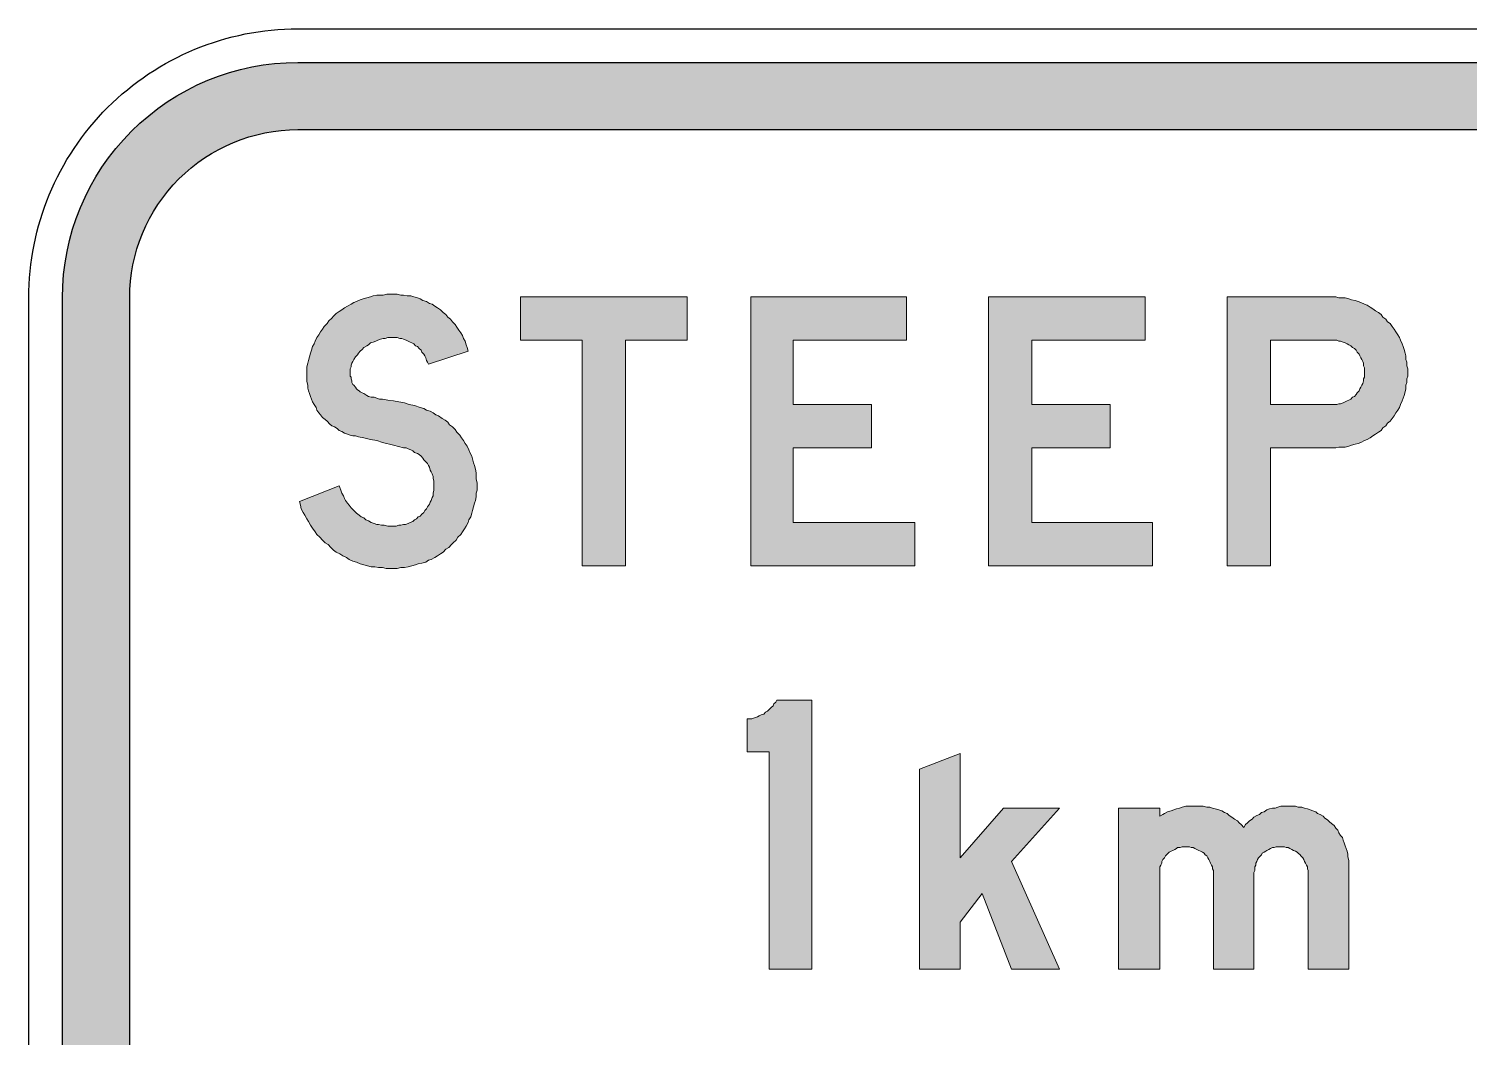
# Model space of a CAD drawing. Extents: x 84 to 214, y 69 to 150.
# Drawn here: x 84 to 137.5, y 112 to 149.5 of the extents above; entities that cross this region are included whole.
import ezdxf

# ---------------------------------------------------------------- set-up
doc = ezdxf.new("R2010")
doc.units = 0
doc.header["$LTSCALE"] = 12
doc.header["$MEASUREMENT"] = 0
doc.layers.get('0').update_dxf_attribs({"linetype": 'CONTINUOUS'})
doc.layers.add('L25', color=1, linetype='CONTINUOUS')
doc.layers.add('L35', color=3, linetype='CONTINUOUS')

msp = doc.modelspace()

# ---------------------------------------------------------------- hatches: boundary and pattern name
at = {"layer": 'L25'}
h = msp.add_hatch(color=256, dxfattribs=at)
edge = h.paths.add_edge_path(flags=16)
edge.add_line((87.729, 84.527), (87.729, 139.527))
edge.add_arc((93.979, 139.527), 6.25, 90, 180, ccw=False)
edge.add_line((93.979, 145.777), (203.979, 145.777))
edge.add_arc((203.979, 139.527), 6.25, 0, 90, ccw=False)
edge.add_line((210.229, 139.527), (210.229, 84.527))
edge.add_arc((203.979, 84.527), 6.25, -90, 0, ccw=False)
edge.add_line((203.979, 78.277), (93.979, 78.277))
edge.add_arc((93.979, 84.527), 6.25, 180, 270, ccw=False)
edge = h.paths.add_edge_path()
edge.add_line((85.229, 84.527), (85.229, 139.527))
edge.add_arc((93.979, 139.527), 8.75, 90, 180, ccw=False)
edge.add_line((93.979, 148.277), (203.979, 148.277))
edge.add_arc((203.979, 139.527), 8.75, 0, 90, ccw=False)
edge.add_line((212.729, 139.527), (212.729, 84.527))
edge.add_arc((203.979, 84.527), 8.75, -90, 0, ccw=False)
edge.add_line((203.979, 75.777), (93.979, 75.777))
edge.add_arc((93.979, 84.527), 8.75, 180, 270, ccw=False)
h = msp.add_hatch(color=256, dxfattribs=at)
h.paths.add_polyline_path([(102.256, 139.556), (102.256, 137.947), (104.55, 137.947), (104.55, 129.557), (106.16, 129.557), (106.16, 137.947), (108.454, 137.947), (108.454, 139.556)])
h.paths.add_polyline_path([(110.817, 139.556), (116.604, 139.556), (116.604, 137.947), (112.392, 137.947), (112.392, 135.549), (115.303, 135.549), (115.303, 133.94), (112.392, 133.94), (112.392, 131.166), (116.913, 131.166), (116.913, 129.557), (110.817, 129.557)])
h.paths.add_polyline_path([(119.652, 139.556), (125.474, 139.556), (125.474, 137.947), (121.262, 137.947), (121.262, 135.549), (124.173, 135.549), (124.173, 133.94), (121.262, 133.94), (121.262, 131.166), (125.748, 131.166), (125.748, 129.557), (119.652, 129.557)])
h.paths.add_polyline_path([(98.831, 137.056), (100.304, 137.536), (100.27, 137.673), (100.235, 137.775), (100.201, 137.912), (100.133, 138.015), (100.099, 138.118), (100.03, 138.221), (99.962, 138.323), (99.893, 138.426), (99.825, 138.529), (99.722, 138.631), (99.653, 138.734), (99.551, 138.803), (99.482, 138.905), (99.379, 138.974), (99.277, 139.077), (99.174, 139.145), (99.071, 139.214), (98.968, 139.282), (98.866, 139.316), (98.763, 139.385), (98.626, 139.419), (98.523, 139.488), (98.421, 139.522), (98.284, 139.556), (98.181, 139.59), (98.044, 139.59), (97.907, 139.625), (97.804, 139.625), (97.667, 139.659), (97.564, 139.659), (97.427, 139.659), (97.29, 139.659), (97.153, 139.625), (97.051, 139.625), (96.914, 139.625), (96.777, 139.59), (96.674, 139.556), (96.537, 139.522), (96.4, 139.488), (96.297, 139.453), (96.16, 139.385), (96.058, 139.351), (95.955, 139.282), (95.818, 139.214), (95.715, 139.145), (95.612, 139.077), (95.51, 139.008), (95.407, 138.94), (95.304, 138.837), (95.236, 138.768), (95.133, 138.666), (95.065, 138.563), (94.962, 138.46), (94.893, 138.357), (94.825, 138.255), (94.756, 138.152), (94.688, 138.049), (94.619, 137.912), (94.585, 137.81), (94.517, 137.707), (94.482, 137.57), (94.448, 137.467), (94.414, 137.33), (94.38, 137.193), (94.345, 137.09), (94.311, 136.953), (94.311, 136.851), (94.311, 136.714), (94.311, 136.611), (94.311, 136.508), (94.311, 136.406), (94.345, 136.269), (94.345, 136.166), (94.38, 136.063), (94.414, 135.96), (94.448, 135.858), (94.482, 135.755), (94.517, 135.652), (94.585, 135.549), (94.654, 135.447), (94.688, 135.344), (94.756, 135.241), (94.825, 135.173), (94.893, 135.07), (94.996, 135.002), (95.065, 134.933), (95.167, 134.83), (95.236, 134.762), (95.339, 134.728), (95.441, 134.659), (95.51, 134.591), (95.612, 134.556), (95.715, 134.488), (95.818, 134.454), (95.921, 134.419), (96.023, 134.385), (96.126, 134.385), (96.229, 134.351), (96.434, 134.317), (96.674, 134.248), (96.914, 134.214), (97.119, 134.145), (97.53, 134.043), (97.907, 133.94), (98.01, 133.94), (98.078, 133.906), (98.181, 133.871), (98.249, 133.837), (98.318, 133.769), (98.421, 133.734), (98.489, 133.7), (98.558, 133.632), (98.626, 133.563), (98.66, 133.495), (98.729, 133.426), (98.797, 133.358), (98.831, 133.289), (98.866, 133.221), (98.9, 133.118), (98.934, 133.05), (98.968, 132.981), (99.003, 132.878), (99.003, 132.81), (99.037, 132.707), (99.037, 132.604), (99.037, 132.536), (99.037, 132.433), (99.037, 132.365), (99.003, 132.262), (99.003, 132.159), (98.968, 132.091), (98.934, 131.988), (98.9, 131.919), (98.866, 131.851), (98.797, 131.748), (98.763, 131.68), (98.694, 131.611), (98.66, 131.543), (98.592, 131.474), (98.523, 131.406), (98.455, 131.372), (98.386, 131.303), (98.318, 131.269), (98.249, 131.2), (98.147, 131.166), (98.078, 131.132), (97.975, 131.098), (97.907, 131.098), (97.804, 131.063), (97.736, 131.063), (97.633, 131.029), (97.53, 131.029), (97.427, 131.029), (97.325, 131.029), (97.188, 131.063), (97.085, 131.063), (96.982, 131.098), (96.914, 131.098), (96.811, 131.132), (96.708, 131.166), (96.606, 131.235), (96.503, 131.269), (96.434, 131.337), (96.332, 131.372), (96.263, 131.44), (96.16, 131.509), (96.092, 131.577), (96.023, 131.646), (95.955, 131.714), (95.886, 131.817), (95.818, 131.885), (95.749, 131.988), (95.715, 132.056), (95.681, 132.159), (95.612, 132.262), (95.578, 132.365), (95.544, 132.467), (95.51, 132.536), (94.037, 131.954), (94.071, 131.817), (94.106, 131.68), (94.174, 131.543), (94.243, 131.44), (94.311, 131.303), (94.38, 131.2), (94.448, 131.063), (94.517, 130.961), (94.619, 130.824), (94.688, 130.721), (94.791, 130.618), (94.893, 130.515), (94.996, 130.413), (95.099, 130.344), (95.202, 130.241), (95.304, 130.139), (95.407, 130.07), (95.544, 130.002), (95.647, 129.933), (95.784, 129.865), (95.886, 129.796), (96.023, 129.728), (96.16, 129.694), (96.297, 129.625), (96.434, 129.591), (96.571, 129.557), (96.708, 129.522), (96.845, 129.522), (96.982, 129.488), (97.119, 129.488), (97.256, 129.454), (97.393, 129.454), (97.53, 129.454), (97.667, 129.454), (97.804, 129.488), (97.941, 129.488), (98.078, 129.522), (98.215, 129.557), (98.352, 129.591), (98.455, 129.625), (98.592, 129.659), (98.729, 129.694), (98.831, 129.762), (98.934, 129.796), (99.071, 129.865), (99.174, 129.933), (99.277, 130.002), (99.379, 130.07), (99.482, 130.173), (99.585, 130.241), (99.688, 130.344), (99.756, 130.413), (99.859, 130.515), (99.927, 130.618), (100.03, 130.721), (100.099, 130.824), (100.167, 130.926), (100.235, 131.029), (100.304, 131.166), (100.338, 131.269), (100.407, 131.372), (100.441, 131.509), (100.475, 131.611), (100.509, 131.748), (100.544, 131.885), (100.578, 131.988), (100.612, 132.125), (100.612, 132.262), (100.646, 132.365), (100.646, 132.502), (100.646, 132.639), (100.612, 132.776), (100.612, 132.913), (100.612, 133.015), (100.578, 133.152), (100.544, 133.289), (100.509, 133.392), (100.475, 133.529), (100.441, 133.632), (100.372, 133.769), (100.338, 133.871), (100.27, 134.008), (100.201, 134.111), (100.133, 134.214), (100.064, 134.317), (99.996, 134.419), (99.893, 134.522), (99.825, 134.625), (99.722, 134.728), (99.619, 134.796), (99.551, 134.899), (99.448, 134.967), (99.345, 135.036), (99.208, 135.138), (99.105, 135.173), (99.003, 135.241), (98.9, 135.31), (98.763, 135.344), (98.66, 135.412), (98.523, 135.447), (98.318, 135.515), (98.112, 135.549), (97.941, 135.618), (97.736, 135.652), (97.53, 135.686), (97.325, 135.721), (97.119, 135.755), (97.016, 135.755), (96.914, 135.789), (96.811, 135.823), (96.708, 135.823), (96.606, 135.858), (96.537, 135.892), (96.434, 135.96), (96.366, 135.995), (96.297, 136.029), (96.263, 136.063), (96.195, 136.097), (96.16, 136.132), (96.126, 136.2), (96.058, 136.269), (96.023, 136.303), (95.989, 136.371), (95.989, 136.44), (95.955, 136.508), (95.955, 136.577), (95.921, 136.611), (95.921, 136.679), (95.921, 136.748), (95.921, 136.816), (95.921, 136.885), (95.955, 136.953), (95.955, 137.022), (95.989, 137.09), (96.023, 137.159), (96.058, 137.227), (96.126, 137.33), (96.195, 137.399), (96.229, 137.467), (96.297, 137.536), (96.366, 137.604), (96.434, 137.673), (96.537, 137.741), (96.606, 137.775), (96.674, 137.844), (96.777, 137.878), (96.88, 137.912), (96.948, 137.947), (97.051, 137.981), (97.153, 138.015), (97.222, 138.015), (97.325, 138.049), (97.427, 138.049), (97.496, 138.049), (97.599, 138.049), (97.667, 138.049), (97.77, 138.015), (97.838, 138.015), (97.907, 137.981), (98.01, 137.947), (98.078, 137.912), (98.147, 137.878), (98.215, 137.844), (98.284, 137.81), (98.352, 137.741), (98.421, 137.707), (98.489, 137.638), (98.558, 137.57), (98.592, 137.501), (98.66, 137.433), (98.694, 137.364), (98.729, 137.296), (98.763, 137.193), (98.797, 137.125)])
h.paths.add_polyline_path([(132.425, 135.549), (130.131, 135.549), (130.131, 137.947), (132.425, 137.947), (132.494, 137.947), (132.597, 137.947), (132.665, 137.912), (132.734, 137.912), (132.836, 137.878), (132.905, 137.844), (132.973, 137.81), (133.042, 137.775), (133.11, 137.741), (133.179, 137.673), (133.247, 137.638), (133.316, 137.57), (133.35, 137.501), (133.419, 137.433), (133.453, 137.364), (133.487, 137.296), (133.521, 137.227), (133.556, 137.159), (133.59, 137.09), (133.59, 136.988), (133.624, 136.919), (133.624, 136.816), (133.624, 136.748), (133.624, 136.679), (133.624, 136.577), (133.59, 136.508), (133.59, 136.44), (133.556, 136.337), (133.521, 136.269), (133.487, 136.2), (133.453, 136.132), (133.419, 136.063), (133.35, 135.995), (133.316, 135.926), (133.247, 135.858), (133.179, 135.823), (133.11, 135.755), (133.042, 135.721), (132.973, 135.686), (132.905, 135.652), (132.836, 135.618), (132.734, 135.584), (132.665, 135.584), (132.597, 135.549), (132.494, 135.549)], flags=16)
h.paths.add_polyline_path([(132.425, 133.94), (130.131, 133.94), (130.131, 129.557), (128.522, 129.557), (128.522, 139.556), (132.425, 139.556), (132.562, 139.556), (132.665, 139.522), (132.802, 139.522), (132.905, 139.522), (133.042, 139.488), (133.145, 139.453), (133.282, 139.419), (133.384, 139.385), (133.487, 139.351), (133.624, 139.282), (133.727, 139.248), (133.83, 139.179), (133.932, 139.111), (134.035, 139.042), (134.138, 138.974), (134.24, 138.905), (134.309, 138.803), (134.412, 138.734), (134.48, 138.631), (134.583, 138.563), (134.651, 138.46), (134.72, 138.357), (134.788, 138.255), (134.857, 138.152), (134.925, 138.049), (134.96, 137.947), (135.028, 137.81), (135.062, 137.707), (135.097, 137.604), (135.131, 137.467), (135.165, 137.364), (135.165, 137.227), (135.199, 137.125), (135.199, 136.988), (135.234, 136.885), (135.234, 136.748), (135.234, 136.611), (135.199, 136.508), (135.199, 136.371), (135.165, 136.269), (135.165, 136.132), (135.131, 136.029), (135.097, 135.892), (135.062, 135.789), (135.028, 135.686), (134.96, 135.549), (134.925, 135.447), (134.857, 135.344), (134.788, 135.241), (134.72, 135.138), (134.651, 135.036), (134.583, 134.933), (134.48, 134.865), (134.412, 134.762), (134.309, 134.693), (134.24, 134.591), (134.138, 134.522), (134.035, 134.454), (133.932, 134.385), (133.83, 134.317), (133.727, 134.248), (133.624, 134.214), (133.487, 134.145), (133.384, 134.111), (133.282, 134.077), (133.145, 134.043), (133.042, 134.008), (132.905, 133.974), (132.802, 133.974), (132.665, 133.974), (132.562, 133.94)])
h = msp.add_hatch(color=256, dxfattribs=at)
h.paths.add_polyline_path([(111.776, 124.557), (113.077, 124.557), (113.077, 114.557), (111.502, 114.557), (111.502, 122.639), (110.68, 122.639), (110.68, 123.872), (110.783, 123.872), (110.851, 123.872), (110.954, 123.906), (111.057, 123.94), (111.125, 123.975), (111.194, 124.009), (111.297, 124.043), (111.365, 124.112), (111.434, 124.146), (111.502, 124.214), (111.57, 124.283), (111.639, 124.351), (111.673, 124.42), (111.742, 124.488)])
h.paths.add_polyline_path([(117.084, 114.557), (118.591, 114.557), (118.591, 116.304), (119.413, 117.365), (120.508, 114.557), (122.289, 114.557), (120.508, 118.564), (122.289, 120.55), (120.2, 120.55), (118.591, 118.701), (118.591, 122.571), (117.084, 121.989)])
h.paths.add_polyline_path([(145.678, 118.941), (143.692, 118.941), (144.685, 121.954)], flags=16)
h.paths.add_polyline_path([(140.473, 114.557), (143.863, 124.557), (145.473, 124.557), (148.863, 114.557), (147.185, 114.557), (146.226, 117.365), (143.11, 117.365), (142.185, 114.557)])
h.paths.add_polyline_path([(151.466, 124.557), (153.075, 124.557), (153.075, 120.55), (156.568, 120.55), (156.568, 124.557), (158.178, 124.557), (158.178, 114.557), (156.568, 114.557), (156.568, 118.941), (153.075, 118.941), (153.075, 114.557), (151.466, 114.557)])
h.paths.add_polyline_path([(161.636, 124.557), (167.424, 124.557), (167.424, 122.947), (163.246, 122.947), (163.246, 120.55), (166.122, 120.55), (166.122, 118.941), (163.246, 118.941), (163.246, 116.167), (167.732, 116.167), (167.732, 114.557), (161.636, 114.557)])
h.paths.add_polyline_path([(174.82, 118.941), (172.834, 118.941), (173.827, 121.954)], flags=16)
h.paths.add_polyline_path([(169.649, 114.557), (173.04, 124.557), (174.649, 124.557), (178.039, 114.557), (176.327, 114.557), (175.368, 117.365), (172.286, 117.365), (171.327, 114.557)])
h.paths.add_polyline_path([(131.535, 118.085), (131.535, 114.557), (133.042, 114.557), (133.042, 118.393), (133.042, 118.496), (133.042, 118.598), (133.008, 118.735), (133.008, 118.838), (132.973, 118.941), (132.939, 119.043), (132.905, 119.146), (132.871, 119.249), (132.836, 119.352), (132.802, 119.454), (132.734, 119.523), (132.665, 119.626), (132.631, 119.728), (132.562, 119.797), (132.494, 119.9), (132.391, 119.968), (132.323, 120.037), (132.254, 120.105), (132.152, 120.174), (132.083, 120.242), (131.98, 120.311), (131.878, 120.345), (131.809, 120.413), (131.706, 120.448), (131.604, 120.482), (131.501, 120.516), (131.398, 120.55), (131.295, 120.584), (131.158, 120.584), (131.056, 120.619), (130.953, 120.619), (130.85, 120.619), (130.748, 120.619), (130.645, 120.619), (130.508, 120.619), (130.405, 120.584), (130.302, 120.55), (130.2, 120.55), (130.097, 120.516), (129.994, 120.482), (129.891, 120.413), (129.789, 120.379), (129.72, 120.311), (129.617, 120.276), (129.515, 120.208), (129.446, 120.139), (129.343, 120.071), (129.275, 120.002), (129.206, 119.934), (129.138, 119.831), (129.035, 119.934), (128.967, 120.002), (128.898, 120.071), (128.796, 120.139), (128.693, 120.208), (128.59, 120.276), (128.522, 120.345), (128.419, 120.379), (128.316, 120.448), (128.213, 120.482), (128.076, 120.516), (127.974, 120.55), (127.871, 120.584), (127.768, 120.584), (127.631, 120.619), (127.529, 120.619), (127.426, 120.619), (127.289, 120.619), (127.186, 120.619), (127.083, 120.619), (126.981, 120.619), (126.844, 120.584), (126.741, 120.55), (126.638, 120.516), (126.535, 120.482), (126.433, 120.448), (126.296, 120.413), (126.193, 120.345), (126.124, 120.311), (126.022, 120.242), (126.022, 120.55), (124.481, 120.55), (124.481, 114.557), (126.022, 114.557), (126.022, 118.153), (126.022, 118.222), (126.022, 118.29), (126.022, 118.359), (126.056, 118.427), (126.09, 118.496), (126.09, 118.564), (126.124, 118.633), (126.193, 118.701), (126.227, 118.77), (126.261, 118.804), (126.33, 118.872), (126.364, 118.907), (126.433, 118.941), (126.501, 118.975), (126.57, 119.009), (126.638, 119.043), (126.672, 119.078), (126.775, 119.078), (126.844, 119.112), (126.912, 119.112), (126.981, 119.112), (127.049, 119.112), (127.118, 119.112), (127.186, 119.078), (127.255, 119.078), (127.323, 119.043), (127.392, 119.009), (127.46, 118.975), (127.529, 118.941), (127.597, 118.907), (127.665, 118.872), (127.7, 118.804), (127.768, 118.77), (127.802, 118.701), (127.837, 118.633), (127.871, 118.564), (127.905, 118.496), (127.939, 118.427), (127.974, 118.359), (127.974, 118.29), (128.008, 118.222), (128.008, 118.153), (128.008, 118.085), (128.008, 114.557), (129.515, 114.557), (129.515, 118.153), (129.549, 118.222), (129.549, 118.29), (129.549, 118.359), (129.583, 118.427), (129.583, 118.496), (129.617, 118.564), (129.652, 118.633), (129.686, 118.701), (129.754, 118.77), (129.789, 118.804), (129.823, 118.872), (129.891, 118.907), (129.96, 118.941), (129.994, 118.975), (130.063, 119.009), (130.131, 119.043), (130.2, 119.078), (130.268, 119.078), (130.337, 119.112), (130.405, 119.112), (130.474, 119.112), (130.576, 119.112), (130.645, 119.112), (130.713, 119.078), (130.782, 119.078), (130.85, 119.043), (130.919, 119.009), (130.987, 118.975), (131.056, 118.941), (131.124, 118.907), (131.158, 118.872), (131.227, 118.804), (131.261, 118.77), (131.33, 118.701), (131.364, 118.633), (131.398, 118.564), (131.432, 118.496), (131.467, 118.427), (131.501, 118.359), (131.501, 118.29), (131.535, 118.222), (131.535, 118.153)])
h.paths.add_polyline_path([(183.621, 116.167), (182.252, 116.167), (182.252, 122.947), (183.621, 122.947), (183.724, 122.947), (183.827, 122.947), (183.93, 122.947), (184.032, 122.913), (184.101, 122.879), (184.203, 122.845), (184.306, 122.81), (184.375, 122.776), (184.477, 122.742), (184.546, 122.673), (184.614, 122.639), (184.717, 122.571), (184.786, 122.502), (184.854, 122.434), (184.923, 122.365), (184.991, 122.297), (185.025, 122.228), (185.094, 122.126), (185.128, 122.057), (185.197, 121.92), (185.299, 121.749), (185.368, 121.612), (185.402, 121.441), (185.471, 121.304), (185.539, 121.132), (185.573, 120.961), (185.607, 120.79), (185.642, 120.653), (185.676, 120.482), (185.71, 120.311), (185.744, 120.139), (185.744, 119.968), (185.744, 119.797), (185.779, 119.626), (185.779, 119.489), (185.744, 119.317), (185.744, 119.146), (185.744, 118.975), (185.71, 118.804), (185.676, 118.633), (185.642, 118.461), (185.607, 118.324), (185.573, 118.153), (185.539, 117.982), (185.471, 117.811), (185.402, 117.674), (185.368, 117.502), (185.299, 117.365), (185.197, 117.194), (185.128, 117.057), (185.094, 116.989), (185.025, 116.886), (184.991, 116.818), (184.923, 116.749), (184.854, 116.681), (184.786, 116.612), (184.717, 116.544), (184.614, 116.475), (184.546, 116.441), (184.477, 116.372), (184.375, 116.338), (184.306, 116.304), (184.203, 116.27), (184.101, 116.235), (184.032, 116.201), (183.93, 116.201), (183.827, 116.167), (183.724, 116.167)], flags=16)
h.paths.add_polyline_path([(183.621, 114.557), (180.642, 114.557), (180.642, 124.557), (183.621, 124.557), (183.758, 124.557), (183.895, 124.557), (184.032, 124.523), (184.169, 124.523), (184.306, 124.488), (184.443, 124.454), (184.546, 124.42), (184.683, 124.386), (184.82, 124.351), (184.923, 124.283), (185.06, 124.249), (185.197, 124.18), (185.299, 124.112), (185.402, 124.043), (185.539, 123.975), (185.642, 123.906), (185.744, 123.803), (185.847, 123.735), (185.95, 123.632), (186.018, 123.53), (186.121, 123.427), (186.224, 123.324), (186.292, 123.221), (186.361, 123.119), (186.429, 123.016), (186.498, 122.879), (186.566, 122.776), (186.635, 122.639), (186.703, 122.468), (186.806, 122.297), (186.875, 122.126), (186.943, 121.954), (186.977, 121.749), (187.046, 121.578), (187.114, 121.372), (187.149, 121.201), (187.183, 120.995), (187.217, 120.824), (187.251, 120.619), (187.285, 120.413), (187.32, 120.242), (187.32, 120.037), (187.32, 119.865), (187.354, 119.66), (187.354, 119.454), (187.32, 119.249), (187.32, 119.078), (187.32, 118.872), (187.285, 118.701), (187.251, 118.496), (187.217, 118.29), (187.183, 118.119), (187.149, 117.913), (187.114, 117.742), (187.046, 117.537), (186.977, 117.365), (186.943, 117.16), (186.875, 116.989), (186.806, 116.818), (186.703, 116.646), (186.635, 116.475), (186.566, 116.338), (186.498, 116.235), (186.429, 116.098), (186.361, 115.996), (186.292, 115.893), (186.224, 115.79), (186.121, 115.688), (186.018, 115.585), (185.95, 115.482), (185.847, 115.379), (185.744, 115.311), (185.642, 115.208), (185.539, 115.14), (185.402, 115.071), (185.299, 115.003), (185.197, 114.934), (185.06, 114.866), (184.923, 114.831), (184.82, 114.763), (184.683, 114.729), (184.546, 114.694), (184.443, 114.66), (184.306, 114.626), (184.169, 114.592), (184.032, 114.592), (183.895, 114.557), (183.758, 114.557)])

# ---------------------------------------------------------------- linework, layer by layer
at = {"color": 3, "lineweight": 0}
for points in [[(97.427, 139.659), (97.29, 139.659), (97.153, 139.625), (97.051, 139.625), (96.914, 139.625), (96.777, 139.59), (96.674, 139.556), (96.537, 139.522), (96.4, 139.488), (96.297, 139.453), (96.16, 139.385), (96.058, 139.351), (95.955, 139.282), (95.818, 139.214), (95.715, 139.145), (95.612, 139.077), (95.51, 139.008), (95.407, 138.94), (95.304, 138.837), (95.236, 138.768), (95.133, 138.666), (95.065, 138.563), (94.962, 138.46), (94.893, 138.357), (94.825, 138.255), (94.756, 138.152), (94.688, 138.049), (94.619, 137.912), (94.585, 137.81), (94.517, 137.707), (94.482, 137.57), (94.448, 137.467), (94.414, 137.33), (94.38, 137.193), (94.345, 137.09), (94.311, 136.953), (94.311, 136.851), (94.311, 136.714), (94.311, 136.611), (94.311, 136.508), (94.311, 136.406), (94.345, 136.269), (94.345, 136.166), (94.38, 136.063), (94.414, 135.96), (94.448, 135.858), (94.482, 135.755), (94.517, 135.652), (94.585, 135.549), (94.654, 135.447), (94.688, 135.344), (94.756, 135.241), (94.825, 135.173), (94.893, 135.07), (94.996, 135.002), (95.065, 134.933), (95.167, 134.83), (95.236, 134.762), (95.339, 134.728), (95.441, 134.659), (95.51, 134.591), (95.612, 134.556), (95.715, 134.488), (95.818, 134.454), (95.921, 134.419), (96.023, 134.385), (96.126, 134.385), (96.229, 134.351)], [(98.831, 137.056), (100.304, 137.536), (100.27, 137.673), (100.235, 137.775), (100.201, 137.912), (100.133, 138.015), (100.099, 138.118), (100.03, 138.221), (99.962, 138.323), (99.893, 138.426), (99.825, 138.529), (99.722, 138.631), (99.653, 138.734), (99.551, 138.803), (99.482, 138.905), (99.379, 138.974), (99.277, 139.077), (99.174, 139.145), (99.071, 139.214), (98.968, 139.282), (98.866, 139.316), (98.763, 139.385), (98.626, 139.419), (98.523, 139.488), (98.421, 139.522), (98.284, 139.556), (98.181, 139.59), (98.044, 139.59), (97.907, 139.625), (97.804, 139.625), (97.667, 139.659), (97.564, 139.659), (97.427, 139.659)], [(102.256, 139.556), (102.256, 137.947), (104.55, 137.947), (104.55, 129.557), (106.16, 129.557), (106.16, 137.947), (108.454, 137.947), (108.454, 139.556), (102.256, 139.556), (102.256, 139.556)], [(110.817, 139.556), (116.604, 139.556), (116.604, 137.947), (112.392, 137.947), (112.392, 135.549), (115.303, 135.549), (115.303, 133.94), (112.392, 133.94), (112.392, 131.166), (116.913, 131.166), (116.913, 129.557), (110.817, 129.557), (110.817, 139.556), (110.817, 139.556)], [(119.652, 139.556), (125.474, 139.556), (125.474, 137.947), (121.262, 137.947), (121.262, 135.549), (124.173, 135.549), (124.173, 133.94), (121.262, 133.94), (121.262, 131.166), (125.748, 131.166), (125.748, 129.557), (119.652, 129.557), (119.652, 139.556), (119.652, 139.556)], [(132.425, 133.94), (130.131, 133.94), (130.131, 129.557), (128.522, 129.557), (128.522, 139.556)], [(128.522, 139.556), (132.425, 139.556)], [(135.234, 136.748), (135.234, 136.885), (135.199, 136.988), (135.199, 137.125), (135.165, 137.227), (135.165, 137.364), (135.131, 137.467), (135.097, 137.604), (135.062, 137.707), (135.028, 137.81), (134.96, 137.947), (134.925, 138.049), (134.857, 138.152), (134.788, 138.255), (134.72, 138.357), (134.651, 138.46), (134.583, 138.563), (134.48, 138.631), (134.412, 138.734), (134.309, 138.803), (134.24, 138.905), (134.138, 138.974), (134.035, 139.042), (133.932, 139.111), (133.83, 139.179), (133.727, 139.248), (133.624, 139.282), (133.487, 139.351), (133.384, 139.385), (133.282, 139.419), (133.145, 139.453), (133.042, 139.488), (132.905, 139.522), (132.802, 139.522), (132.665, 139.522), (132.562, 139.556), (132.425, 139.556)], [(97.427, 138.049), (97.325, 138.049), (97.222, 138.015), (97.153, 138.015), (97.051, 137.981), (96.948, 137.947), (96.88, 137.912), (96.777, 137.878), (96.674, 137.844), (96.606, 137.775), (96.537, 137.741), (96.434, 137.673), (96.366, 137.604), (96.297, 137.536), (96.229, 137.467), (96.195, 137.399), (96.126, 137.33), (96.058, 137.227), (96.023, 137.159)], [(98.831, 137.056), (98.797, 137.125), (98.763, 137.193), (98.729, 137.296), (98.694, 137.364), (98.66, 137.433), (98.592, 137.501), (98.558, 137.57), (98.489, 137.638), (98.421, 137.707), (98.352, 137.741), (98.284, 137.81), (98.215, 137.844), (98.147, 137.878), (98.078, 137.912), (98.01, 137.947), (97.907, 137.981), (97.838, 138.015), (97.77, 138.015), (97.667, 138.049), (97.599, 138.049), (97.496, 138.049), (97.427, 138.049)], [(132.425, 135.549), (130.131, 135.549), (130.131, 137.947)], [(130.131, 137.947), (132.425, 137.947)], [(133.624, 136.748), (133.624, 136.816), (133.624, 136.919), (133.59, 136.988), (133.59, 137.09), (133.556, 137.159), (133.521, 137.227), (133.487, 137.296), (133.453, 137.364), (133.419, 137.433), (133.35, 137.501), (133.316, 137.57), (133.247, 137.638), (133.179, 137.673), (133.11, 137.741), (133.042, 137.775), (132.973, 137.81), (132.905, 137.844), (132.836, 137.878), (132.734, 137.912), (132.665, 137.912), (132.597, 137.947), (132.494, 137.947), (132.425, 137.947)], [(96.023, 137.159), (95.989, 137.09), (95.955, 137.022), (95.955, 136.953), (95.921, 136.885), (95.921, 136.816), (95.921, 136.748), (95.921, 136.679), (95.921, 136.611), (95.955, 136.577), (95.955, 136.508), (95.989, 136.44), (95.989, 136.371), (96.023, 136.303), (96.058, 136.269), (96.126, 136.2), (96.16, 136.132), (96.195, 136.097), (96.263, 136.063), (96.297, 136.029), (96.366, 135.995), (96.434, 135.96)], [(132.425, 133.94), (132.562, 133.94), (132.665, 133.974), (132.802, 133.974), (132.905, 133.974), (133.042, 134.008), (133.145, 134.043), (133.282, 134.077), (133.384, 134.111), (133.487, 134.145), (133.624, 134.214), (133.727, 134.248), (133.83, 134.317), (133.932, 134.385), (134.035, 134.454), (134.138, 134.522), (134.24, 134.591), (134.309, 134.693), (134.412, 134.762), (134.48, 134.865), (134.583, 134.933), (134.651, 135.036), (134.72, 135.138), (134.788, 135.241), (134.857, 135.344), (134.925, 135.447), (134.96, 135.549), (135.028, 135.686), (135.062, 135.789), (135.097, 135.892), (135.131, 136.029), (135.165, 136.132), (135.165, 136.269), (135.199, 136.371), (135.199, 136.508), (135.234, 136.611), (135.234, 136.748)], [(132.425, 135.549), (132.494, 135.549), (132.597, 135.549), (132.665, 135.584), (132.734, 135.584), (132.836, 135.618), (132.905, 135.652), (132.973, 135.686), (133.042, 135.721), (133.11, 135.755), (133.179, 135.823), (133.247, 135.858), (133.316, 135.926), (133.35, 135.995), (133.419, 136.063), (133.453, 136.132), (133.487, 136.2), (133.521, 136.269), (133.556, 136.337), (133.59, 136.44), (133.59, 136.508), (133.624, 136.577), (133.624, 136.679), (133.624, 136.748)], [(95.51, 132.536), (94.037, 131.954), (94.071, 131.817), (94.106, 131.68), (94.174, 131.543), (94.243, 131.44), (94.311, 131.303), (94.38, 131.2), (94.448, 131.063), (94.517, 130.961), (94.619, 130.824), (94.688, 130.721), (94.791, 130.618), (94.893, 130.515), (94.996, 130.413), (95.099, 130.344), (95.202, 130.241), (95.304, 130.139), (95.407, 130.07), (95.544, 130.002), (95.647, 129.933), (95.784, 129.865), (95.886, 129.796), (96.023, 129.728), (96.16, 129.694), (96.297, 129.625), (96.434, 129.591), (96.571, 129.557), (96.708, 129.522), (96.845, 129.522), (96.982, 129.488), (97.119, 129.488), (97.256, 129.454), (97.393, 129.454), (97.53, 129.454), (97.667, 129.454), (97.804, 129.488), (97.941, 129.488), (98.078, 129.522), (98.215, 129.557), (98.352, 129.591), (98.455, 129.625), (98.592, 129.659), (98.729, 129.694), (98.831, 129.762), (98.934, 129.796), (99.071, 129.865), (99.174, 129.933), (99.277, 130.002), (99.379, 130.07), (99.482, 130.173), (99.585, 130.241), (99.688, 130.344), (99.756, 130.413), (99.859, 130.515), (99.927, 130.618), (100.03, 130.721), (100.099, 130.824), (100.167, 130.926), (100.235, 131.029), (100.304, 131.166), (100.338, 131.269), (100.407, 131.372), (100.441, 131.509), (100.475, 131.611), (100.509, 131.748), (100.544, 131.885), (100.578, 131.988), (100.612, 132.125), (100.612, 132.262), (100.646, 132.365), (100.646, 132.502), (100.646, 132.639), (100.612, 132.776), (100.612, 132.913), (100.612, 133.015), (100.578, 133.152), (100.544, 133.289), (100.509, 133.392), (100.475, 133.529), (100.441, 133.632), (100.372, 133.769), (100.338, 133.871), (100.27, 134.008), (100.201, 134.111), (100.133, 134.214), (100.064, 134.317), (99.996, 134.419), (99.893, 134.522), (99.825, 134.625), (99.722, 134.728), (99.619, 134.796), (99.551, 134.899), (99.448, 134.967), (99.345, 135.036), (99.208, 135.138), (99.105, 135.173), (99.003, 135.241), (98.9, 135.31), (98.763, 135.344), (98.66, 135.412), (98.523, 135.447), (98.318, 135.515), (98.112, 135.549), (97.941, 135.618), (97.736, 135.652), (97.53, 135.686), (97.325, 135.721), (97.119, 135.755)], [(96.434, 135.96), (96.537, 135.892), (96.606, 135.858), (96.708, 135.823), (96.811, 135.823), (96.914, 135.789), (97.016, 135.755), (97.119, 135.755)], [(97.119, 134.145), (96.914, 134.214), (96.674, 134.248), (96.434, 134.317), (96.229, 134.351)], [(97.119, 134.145), (97.53, 134.043), (97.907, 133.94)], [(99.037, 132.365), (99.037, 132.433), (99.037, 132.536), (99.037, 132.604), (99.037, 132.707), (99.003, 132.81), (99.003, 132.878), (98.968, 132.981), (98.934, 133.05), (98.9, 133.118), (98.866, 133.221), (98.831, 133.289), (98.797, 133.358), (98.729, 133.426), (98.66, 133.495), (98.626, 133.563), (98.558, 133.632), (98.489, 133.7), (98.421, 133.734), (98.318, 133.769), (98.249, 133.837), (98.181, 133.871), (98.078, 133.906), (98.01, 133.94), (97.907, 133.94)], [(95.51, 132.536), (95.544, 132.467), (95.578, 132.365), (95.612, 132.262), (95.681, 132.159), (95.715, 132.056), (95.749, 131.988), (95.818, 131.885), (95.886, 131.817), (95.955, 131.714), (96.023, 131.646), (96.092, 131.577), (96.16, 131.509), (96.263, 131.44), (96.332, 131.372), (96.434, 131.337), (96.503, 131.269), (96.606, 131.235), (96.708, 131.166), (96.811, 131.132), (96.914, 131.098), (96.982, 131.098), (97.085, 131.063), (97.188, 131.063), (97.325, 131.029), (97.427, 131.029), (97.53, 131.029), (97.633, 131.029), (97.736, 131.063)], [(97.736, 131.063), (97.804, 131.063), (97.907, 131.098), (97.975, 131.098), (98.078, 131.132), (98.147, 131.166), (98.249, 131.2), (98.318, 131.269), (98.386, 131.303), (98.455, 131.372), (98.523, 131.406), (98.592, 131.474), (98.66, 131.543), (98.694, 131.611), (98.763, 131.68), (98.797, 131.748), (98.866, 131.851), (98.9, 131.919), (98.934, 131.988), (98.968, 132.091), (99.003, 132.159), (99.003, 132.262), (99.037, 132.365)], [(111.776, 124.557), (113.077, 124.557), (113.077, 114.557), (111.502, 114.557), (111.502, 122.639), (110.68, 122.639), (110.68, 123.872), (110.783, 123.872), (110.851, 123.872), (110.954, 123.906), (111.057, 123.94), (111.125, 123.975), (111.194, 124.009), (111.297, 124.043), (111.365, 124.112), (111.434, 124.146), (111.502, 124.214), (111.57, 124.283), (111.639, 124.351), (111.673, 124.42), (111.742, 124.488), (111.776, 124.557), (111.776, 124.557)], [(117.084, 114.557), (118.591, 114.557), (118.591, 116.304), (119.413, 117.365), (120.508, 114.557), (122.289, 114.557), (120.508, 118.564), (122.289, 120.55), (120.2, 120.55), (118.591, 118.701), (118.591, 122.571), (117.084, 121.989), (117.084, 114.557), (117.084, 114.557)], [(131.535, 118.085), (131.535, 114.557), (133.042, 114.557), (133.042, 118.393), (133.042, 118.496), (133.042, 118.598), (133.008, 118.735), (133.008, 118.838), (132.973, 118.941), (132.939, 119.043), (132.905, 119.146), (132.871, 119.249), (132.836, 119.352), (132.802, 119.454), (132.734, 119.523), (132.665, 119.626), (132.631, 119.728), (132.562, 119.797), (132.494, 119.9), (132.391, 119.968), (132.323, 120.037), (132.254, 120.105), (132.152, 120.174), (132.083, 120.242), (131.98, 120.311), (131.878, 120.345), (131.809, 120.413), (131.706, 120.448), (131.604, 120.482), (131.501, 120.516), (131.398, 120.55), (131.295, 120.584), (131.158, 120.584), (131.056, 120.619), (130.953, 120.619), (130.85, 120.619), (130.748, 120.619), (130.645, 120.619), (130.508, 120.619), (130.405, 120.584), (130.302, 120.55), (130.2, 120.55), (130.097, 120.516), (129.994, 120.482), (129.891, 120.413), (129.789, 120.379), (129.72, 120.311), (129.617, 120.276), (129.515, 120.208), (129.446, 120.139), (129.343, 120.071), (129.275, 120.002), (129.206, 119.934), (129.138, 119.831), (129.035, 119.934), (128.967, 120.002), (128.898, 120.071), (128.796, 120.139), (128.693, 120.208), (128.59, 120.276), (128.522, 120.345), (128.419, 120.379), (128.316, 120.448), (128.213, 120.482), (128.076, 120.516), (127.974, 120.55), (127.871, 120.584), (127.768, 120.584), (127.631, 120.619), (127.529, 120.619), (127.426, 120.619), (127.289, 120.619), (127.186, 120.619), (127.083, 120.619), (126.981, 120.619), (126.844, 120.584), (126.741, 120.55), (126.638, 120.516), (126.535, 120.482), (126.433, 120.448), (126.296, 120.413), (126.193, 120.345), (126.124, 120.311), (126.022, 120.242), (126.022, 120.55), (124.481, 120.55), (124.481, 114.557)], [(126.981, 119.112), (126.912, 119.112), (126.844, 119.112), (126.775, 119.078), (126.672, 119.078), (126.638, 119.043), (126.57, 119.009), (126.501, 118.975), (126.433, 118.941), (126.364, 118.907), (126.33, 118.872), (126.261, 118.804), (126.227, 118.77), (126.193, 118.701), (126.124, 118.633), (126.09, 118.564), (126.09, 118.496), (126.056, 118.427), (126.022, 118.359), (126.022, 118.29), (126.022, 118.222), (126.022, 118.153)], [(128.008, 118.085), (128.008, 118.153), (128.008, 118.222), (127.974, 118.29), (127.974, 118.359), (127.939, 118.427), (127.905, 118.496), (127.871, 118.564), (127.837, 118.633), (127.802, 118.701), (127.768, 118.77), (127.7, 118.804), (127.665, 118.872), (127.597, 118.907), (127.529, 118.941), (127.46, 118.975), (127.392, 119.009), (127.323, 119.043), (127.255, 119.078), (127.186, 119.078), (127.118, 119.112), (127.049, 119.112), (126.981, 119.112)], [(130.474, 119.112), (130.405, 119.112), (130.337, 119.112), (130.268, 119.078), (130.2, 119.078), (130.131, 119.043), (130.063, 119.009), (129.994, 118.975), (129.96, 118.941), (129.891, 118.907), (129.823, 118.872), (129.789, 118.804), (129.754, 118.77), (129.686, 118.701), (129.652, 118.633), (129.617, 118.564), (129.583, 118.496), (129.583, 118.427), (129.549, 118.359), (129.549, 118.29), (129.549, 118.222), (129.515, 118.153)], [(131.535, 118.085), (131.535, 118.153), (131.535, 118.222), (131.501, 118.29), (131.501, 118.359), (131.467, 118.427), (131.432, 118.496), (131.398, 118.564), (131.364, 118.633), (131.33, 118.701), (131.261, 118.77), (131.227, 118.804), (131.158, 118.872), (131.124, 118.907), (131.056, 118.941), (130.987, 118.975), (130.919, 119.009), (130.85, 119.043), (130.782, 119.078), (130.713, 119.078), (130.645, 119.112), (130.576, 119.112), (130.474, 119.112)], [(124.481, 114.557), (126.022, 114.557), (126.022, 118.153)], [(128.008, 118.085), (128.008, 114.557), (129.515, 114.557), (129.515, 118.153)]]:
    msp.add_lwpolyline(points, dxfattribs=at)
at = {"layer": 'L35'}
for points in [[(83.979, 84.527), (83.979, 139.527, -0.414214), (93.979, 149.527), (203.979, 149.527, -0.414214), (213.979, 139.527), (213.979, 84.527, -0.414214), (203.979, 74.527), (93.979, 74.527, -0.414214)], [(85.229, 84.527), (85.229, 139.527, -0.414214), (93.979, 148.277), (203.979, 148.277, -0.414214), (212.729, 139.527), (212.729, 84.527, -0.414214), (203.979, 75.777), (93.979, 75.777, -0.414214)], [(87.729, 84.527), (87.729, 139.527, -0.414214), (93.979, 145.777), (203.979, 145.777, -0.414214), (210.229, 139.527), (210.229, 84.527, -0.414214), (203.979, 78.277), (93.979, 78.277, -0.414214)]]:
    msp.add_lwpolyline(points, format="xyb", close=True, dxfattribs=at)

doc.saveas('drawing.dxf')
